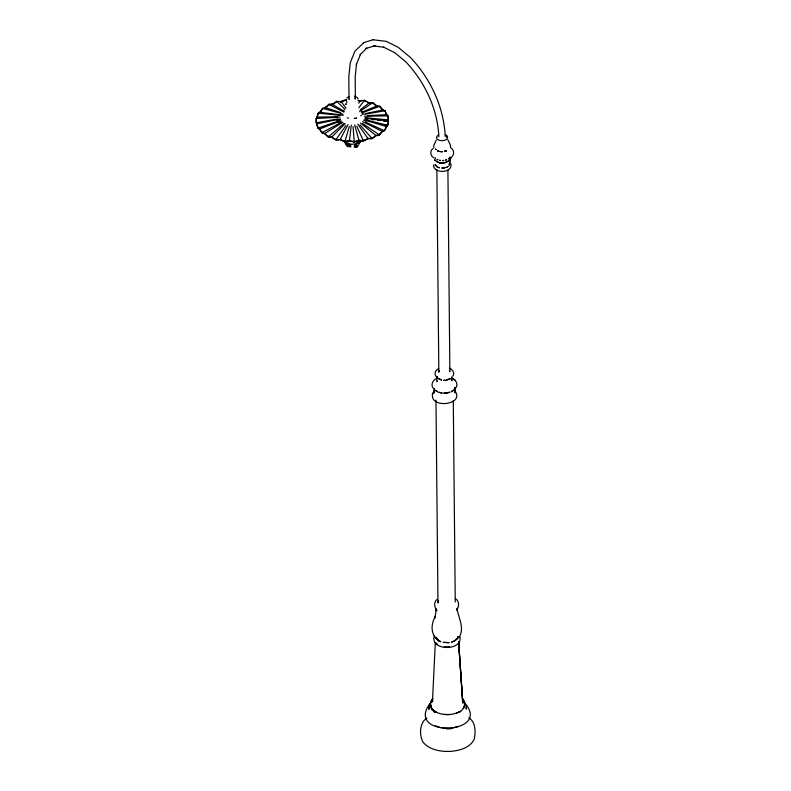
<?xml version="1.0" encoding="UTF-8"?>
<svg xmlns="http://www.w3.org/2000/svg" width="791" height="791" viewBox="0 0 791 791"><rect width="100%" height="100%" fill="white"/><g stroke="black" fill="none" stroke-linecap="round" stroke-linejoin="round"><path stroke-width="1.19" d="M345.449 104.461L345.449 103.848M346.379 104.412L346.379 103.878M430.601 705.76L430.601 704.227L431.026 707.263L430.601 705.76C430.047 706.096 430.294 699.501 432.944 698.493M437.008 381.025L437.008 381.697L436.948 376.437M449.624 162.867L449.209 165.359L449.703 159.812M466.295 707.48L466.295 709.151L466.215 705.898L464.307 702.319M367.825 102.711A40.974 22.336 24.1 0 1 368.655 103.226L368.665 103.226A40.974 12.557 -13.5 0 1 372.808 103.166A40.974 25.361 24.7 0 1 375.715 105.579M367.864 102.237L368.675 102.84L367.864 102.237A40.984 22.336 24.1 0 0 364.424 100.289A40.984 14.732 -17.9 0 0 360.765 100.843L358.906 100.635A40.984 19.281 22.2 0 0 357.977 100.269M368.695 102.84L369.555 102.711A40.984 12.557 -13.5 0 1 372.848 102.682A40.984 25.371 24.7 0 1 375.765 105.114L376.467 105.747L375.765 105.114M431.065 706.066L431.055 707.965L430.887 706.561L432.41 710.348L430.887 706.561M342.434 115.11L319.782 112.273A40.984 10.145 0.2 0 0 318.19 113.172A40.984 31.254 -19.8 0 0 317.27 116.346L316.875 117.404A40.984 10.431 -5.2 0 0 316.222 118.472A40.984 32.797 -13.5 0 0 316.281 121.695L316.38 122.773A40.984 11.509 -10.4 0 0 316.716 123.851A40.984 33.588 -5.2 0 0 317.755 126.995L318.338 128.023A40.984 13.289 -15.2 0 0 319.643 128.963A40.984 33.598 4 0 0 321.581 131.879L322.184 132.937A40.974 15.652 -19.3 0 0 324.844 133.897A40.974 32.797 12.3 0 0 328.255 137.041A40.974 18.45 -22.6 0 0 331.854 137.446A40.974 31.264 18.6 0 0 335.997 140.027A40.974 21.486 -24.8 0 0 340.268 139.839A40.974 29.089 22.6 0 0 344.846 141.757L349.315 126.422M344.846 141.757L344.916 141.708A40.974 24.541 -25.8 0 0 349.493 140.897A40.974 26.429 24.5 0 0 354.2 142.123A40.974 27.428 -25.2 0 0 358.926 140.561A40.974 23.463 24.5 0 0 363.435 141.085L363.465 140.996A40.974 29.929 -22.6 0 0 367.894 138.83A40.974 20.388 23 0 0 371.918 138.732L371.958 138.712A40.974 31.887 -17.8 0 0 375.814 135.844A40.974 17.412 20.4 0 0 379.067 135.202A40.974 33.163 -10.6 0 0 382.132 131.8A40.974 14.752 16.8 0 0 384.386 130.752A40.974 33.677 -1.8 0 0 386.413 126.975A40.974 12.577 12.4 0 0 387.531 125.68L387.541 125.65A40.974 33.39 7.2 0 0 388.371 121.695A40.974 11.034 7.5 0 0 388.272 120.331L388.302 119.065A40.984 32.322 14.9 0 0 387.936 115.852A40.984 10.234 2.2 0 0 386.928 114.843L386.344 113.825A40.984 30.542 20.4 0 0 385.019 110.74A40.984 10.234 -3.2 0 0 383.101 109.959L365.106 113.637M359.806 101.396L359.856 101.495A40.974 14.722 -17.9 0 1 360.775 101.337M358.906 100.635L360.765 100.843L359.826 101.495A40.974 19.271 22.2 0 0 358.887 101.119M353.073 126.56L354.23 141.787L353.28 141.5A40.984 26.439 24.5 0 1 349.484 140.482A40.984 24.551 -25.8 0 1 345.766 141.203L343.917 140.996A40.984 29.099 22.6 0 1 340.239 139.414A40.984 21.486 -24.8 0 1 336.818 139.602L335.987 139.938M356.771 126.145L363.455 141.025M377.841 106.399A40.974 11.025 -8.5 0 0 376.437 106.221L377.169 105.826A40.984 11.025 -8.5 0 1 379.868 106.241A40.984 28.169 23.5 0 1 382.063 109.059L382.567 109.89L382.063 109.059M433.468 165.052C433.705 173.98 452.412 173.318 450.969 164.142M368.655 103.226L369.555 102.711L360.182 109.87M435.337 642.421L432.43 701.904L432.806 700.559M354.22 142.123L355.169 141.431A40.984 27.428 -25.2 0 0 358.926 140.136A40.984 23.463 24.5 0 0 362.585 140.59L364.384 140.244A40.984 29.939 -22.6 0 0 367.924 138.405A40.984 20.388 23 0 0 371.187 138.356L371.938 138.395M382.557 109.87L383.101 109.959L382.468 110.265A40.974 28.16 23.5 0 0 379.828 106.726A40.974 11.025 -8.5 0 0 379.186 106.617M451.127 157.646L450.326 159.723M363.474 140.669L362.585 140.59L364.384 140.244M384.901 129.566L384.446 130.386L384.901 129.566A40.984 33.687 -1.8 0 0 386.473 126.53A40.984 12.577 12.4 0 0 387.412 125.502L387.808 124.434A40.984 33.4 7.2 0 0 388.43 121.241A40.984 11.034 7.5 0 0 388.401 120.143L388.302 119.065M379.107 135.093L379.769 134.114A40.984 33.173 -10.6 0 0 382.172 131.365A40.984 14.752 16.8 0 0 384.04 130.535L384.436 130.327M367.607 115.634L386.601 114.695L386.344 113.825M464.673 704.771L464.604 705.552M449.703 159.713L449.772 163.925M384.406 130.723L365.531 122.16M349.484 140.482L351.293 125.037M371.968 138.633L372.769 137.753A40.984 31.897 -17.8 0 0 375.854 135.419A40.984 17.422 20.4 0 0 378.503 134.925L379.769 134.114M386.611 114.606L386.552 115.041A40.974 30.533 20.4 0 0 384.97 111.215A40.974 10.224 -3.2 0 0 384.05 110.819M388.332 119.876L365.758 117.74M387.531 125.68L385.158 125.087L387.422 125.67L387.808 124.434M387.541 125.65L385.207 125.077M359.203 142.607L359.094 141.648L360.785 140.719L356.87 142.657C360.439 139.463 356.622 145.228 360.795 141.668L356.879 143.606L358.887 142.825M387.58 125.314L365.482 119.738M344.925 142.044L346.952 143.22L344.995 142.212M436.276 609.208L434.912 618.018L435.554 616.278C430.65 623.852 430.344 635.173 438.59 640.581L436.078 637.289L436.207 638.07M447.034 136.092L445.857 135.251L447.034 136.092A5.537 3.164 -0.6 0 1 444.799 140.244A5.537 3.164 -0.6 0 1 437.433 139.285A5.537 3.164 -0.6 0 1 438.738 135.014M316.875 117.404L317.27 116.346L317.151 117.602A40.974 10.431 -5.2 0 0 316.291 118.927A40.974 32.777 -13.5 0 0 316.42 122.921A40.974 11.499 -10.4 0 0 316.786 124.306A40.974 33.578 -5.2 0 0 318.13 128.182L318.14 128.211A40.974 13.289 -15.2 0 0 319.702 129.408A40.974 33.588 4 0 0 322.164 132.997L322.253 132.967M434.249 391.189L433.992 393.078L433.952 388.747M428.989 707.727L429.454 706.066M457.821 637.002L457.356 638.485L457.821 637.002L457.356 638.485L454.123 641.115C467.461 633.7 459.007 619.729 457.03 608.892L457.238 610.395L457.455 608.239L456.862 609.821C459.304 606.331 459.462 600.933 455.339 598.629M455.023 387.768L454.291 389.37L454.627 388.836M464.198 707.045L463.368 708.509C465.543 705.671 465.296 701.508 462.903 698.868M436.256 140.136L433.745 145.623L433.913 147.69M450.504 147.086L450.425 145.02L447.835 139.72M456.15 387.501C458.404 383.892 455.576 379.472 451.968 378.187M345.687 142.064L345.222 142.311M358.788 103.156L359.836 101.11M434.486 635.618C428.94 650.756 462.923 651.725 459.957 636.597M340.239 139.414L348.03 124.582M349.256 98.588L349.019 99.429L348.801 77.004L350.245 62.835L354.961 51.089L363.979 42.556M449.555 157.716L449.941 157.043L449.674 157.468M439.232 370.801L438.837 372.254L436.85 169.511M451.651 377L451.523 377.258M438.6 600.636L437.967 602.92L435.979 400.177M336.818 139.602L335.967 139.611L345.865 125.591M358.827 107.754L364.424 100.289M358.372 145.682L357.117 146.869M434.763 390.279L432.351 394.432L432.845 392.989C427.882 409.649 466.838 405.041 454.341 390.151M452.848 376.18C455.151 373.174 452.541 369.17 449.328 368.23M360.745 115.842L361.447 115.051M343.245 110.869L343.947 110.078M346.765 98.015L349.128 96.423M439.499 162.817L445.827 162.59L450.514 159.515M431.678 701.805L429.444 704.9L428.989 709.398L428.979 708.242M320.236 112.164L320.642 111.304A40.984 29.069 -23.8 0 1 322.481 108.337A40.984 10.649 5.5 0 1 324.913 107.734L326.179 106.923A40.984 26.41 -25.6 0 1 328.809 104.283A40.984 11.934 10.6 0 1 331.904 104.086L333.495 103.492A40.984 23.433 -25.6 0 1 336.739 101.297A40.984 13.892 15.2 0 1 340.298 101.594L342.098 101.248A40.984 20.358 -24.1 0 1 345.726 99.567A40.984 16.393 19.2 0 1 346.666 99.765M325.585 107.981L326.179 106.923L324.913 107.734M430.274 703.13C403.45 738.379 494.968 734.869 463.704 701.914M322.145 132.68L321.581 131.879L322.619 132.779A40.984 15.662 -19.3 0 0 324.794 133.461A40.984 32.807 12.3 0 0 327.504 136.012L328.918 136.734A40.984 18.46 -22.6 0 0 331.815 137.021L345.163 123.623M357.621 145.158L355.782 146.365L354.358 146.167M433.023 148.431C429.612 150.735 430.215 155.975 433.755 157.824M437.156 599.291C433.379 602.01 434.397 607.33 436.889 610.553L436.276 609.495M448.744 158.526L448.26 158.932L448.991 158.358M328.285 136.972L343.966 123.445M426.873 717.961C419.359 723.162 419.151 734.74 423.007 742.146C429.473 749.908 440.449 751.697 450.03 751.42C458.988 750.748 469.656 748.138 474.135 739.516C475.737 732.1 475.984 722.351 468.776 717.684M448.576 161.137L443.682 162.946L439.223 162.699L444.117 162.887L441.645 163.015M372.769 137.753L371.187 138.356L371.978 138.385L359.954 124.958M360.647 110.859L372.848 102.682M449.446 158.427C454.113 156.875 455.319 150.161 450.662 147.788M438.659 368.626C435.663 369.822 433.725 373.797 436.049 376.516M436.721 378.355C432.934 379.848 430.304 384.871 433.31 388.332M324.794 133.461L342.829 122.308M460.58 711.119L456.526 713.126M318.19 128.191L317.755 126.995L318.091 127.865M341.969 121.982L322.125 132.581L322.619 132.779M346.092 108.199L341.218 101.792L342.098 101.248L340.298 101.594M319.782 112.273L320.642 111.304L320.286 112.53A40.974 10.135 0.2 0 0 319.831 112.747M361.962 112.174L377.169 105.826L376.457 105.737M319.643 128.963L341.119 120.746M337.787 122.486L340.051 121.616M458.444 726.405L451.018 728.382L442.881 728.155M361.902 112.905L379.868 106.241M339.507 120.687L318.338 128.023M350.64 146.048L347.704 145.633L346.082 143.359M350.947 146.918L347.289 146.454L345.192 143.626M372.966 39.758L386.146 41.33L398.17 47.282L410.499 57.516C430.65 78.843 443.84 107.092 445.244 136.566M354.408 144.891L355.94 144.407L354.981 144.713M354.526 145.336L356.158 144.822L355.129 145.139M354.15 147.067L355.891 147.245M388.163 120.341L388.163 120.311A40.974 32.312 14.9 0 0 388.005 117.117M363.296 42.773L373.629 39.55M355.792 147.274L357.216 146.839M354.249 141.797L353.28 141.5L355.169 141.431M379.116 134.767L362.505 123.426M354.645 118.413L354.15 118.512L356.612 118.037L356.118 118.126M316.716 123.851L340.179 118.986M336.729 120.163L340.249 119.431M444.285 167.87L446.213 167.376L441.734 168.028L444.058 167.9M447.301 392.939L450.039 392.247L443.672 393.157L446.974 392.989M356.998 143.685L351.787 144.278L346.725 143.28M364.75 114.29L385.019 110.74M316.38 122.773L337.688 118.917M344.827 141.352L343.917 140.996L345.766 141.203M449.674 646.83L444.285 646.86M316.222 118.472L340.011 117.147M331.904 104.086L344.184 111.323M317.092 117.137L337.806 116.742M364.493 116.257L387.936 115.852M448.952 714.58L443.622 714.372M318.19 113.172L340.624 115.338M317.161 117.592L317.142 117.513A40.974 31.245 -19.8 0 1 318.259 113.647M364.611 118.086L388.43 121.241M365.739 118.699L368.122 119.016M371.701 119.49L374.084 119.807M377.653 120.272L380.036 120.588M383.615 121.063L385.988 121.379M328.216 136.625L327.504 136.012L328.918 136.734M344.916 141.184L345.677 141.51M347.2 117.79L348.574 118.175M322.481 108.337L341.979 113.647M345.153 141.362L346.942 142.271L345.103 141.342M354.467 96.146L357.235 97.481L358.086 98.964M320.286 112.53L320.306 112.51A40.974 29.069 -23.8 0 1 320.711 111.758M439.667 162.788L434.358 160.098M440.686 727.73L435.406 725.733M363.998 119.906L386.473 126.53M363.939 120.351L366.302 121.053M325.576 107.685L340.605 112.579M332.833 104.58L332.833 104.58A40.974 23.433 -25.6 0 1 336.768 101.782M350.838 145.485L347.595 143.774M438.471 150.943L437.581 150.587L438.214 150.982M347.902 141.194L348.821 141.569M347.605 141.391L348.574 141.797M362.575 121.596L382.172 131.365M437.858 162.274L436.444 161.582M328.809 104.283L343.986 112.154M436.533 712.355L433.063 710.061M335.957 139.611L335.127 139.127A40.984 31.274 18.6 0 1 331.815 137.021M354.645 98.064L355.396 99.102L355.179 76.964L356.523 63.972L356.345 64.546L360.528 54.223L360.123 54.757L366.856 48.014L365.59 48.637L375.082 45.68L373.728 45.888L384.1 47.322L383.506 47.114L394.768 52.7L405.773 61.777C424.896 82.056 437.571 108.871 438.867 136.883M360.498 123.07L375.854 135.419M347.892 143.428L348.752 144.13M432.222 709.191C439.134 715.796 450.297 715.835 458.681 712.226C461.311 712.948 465.148 704.514 464.416 706.749L464.268 705.078M336.739 101.297L345.024 109.376M437.028 639.217L437.502 639.721L436.414 638.06M436.632 638.812L438.639 640.967L436.078 637.289M436.306 643.024L437.126 643.943M435.357 160.632L434.842 159.683M357.779 124.167L367.924 138.405M434.477 389.152L434.2 388.599M342.76 114.329L343.245 115.17M435.732 608.546L436.148 610.721M361.922 111.58L361.447 110.74M362.248 112.866L363.138 114.408L362.515 113.281M359.579 111.195L359.964 111.867M451.345 379.64L451.888 380.936L451.869 377.238M345.726 99.567L346.972 102.761M354.665 124.919L358.926 140.136M449.733 371.197L449.871 371.691L447.904 170.174M454.855 391.051L455.112 391.99L455.043 387.471L455.112 392.939L455.102 388.233M462.369 700.361L462.745 701.706L458.622 642.015L462.745 703.07L458.622 641.59M316.36 122.516L316.281 121.695M446.243 135.241L446.272 135.439A5.537 3.164 -0.6 0 0 445.244 134.905M332.724 104.155L333.495 103.492L332.734 104.55A40.974 11.924 10.6 0 0 328.858 104.768A40.974 26.4 -25.6 0 0 327.514 106.063M453.273 400.523L455.25 602.03M449.733 159.12L449.753 164.063M321.136 111.017A40.974 29.069 -23.8 0 1 322.54 108.822A40.974 10.649 5.5 0 1 323.707 108.505M318.615 113.42A40.974 10.135 0.2 0 1 319 113.192M325.635 108.051A40.974 26.4 -25.6 0 1 326.871 106.726M340.308 102.079A40.974 13.882 15.2 0 1 341.208 102.177M363.504 100.902A40.974 14.722 -17.9 0 1 364.404 100.783M365.274 101.248A40.974 22.336 24.1 0 1 366.134 101.723M387.165 115.565A40.974 10.234 2.2 0 1 387.887 116.317M342.137 101.732A40.974 20.358 -24.1 0 1 344.836 100.467M446.599 136.388L446.599 137.001L446.599 136.388M359.035 142.785L358.857 144.278L359.045 142.776M434.961 163.094L434.961 163.094M453.53 390.22L451.384 391.674L453.53 390.22M446.401 150.745L444.493 151.506L446.401 150.745M447.993 166.506L447.162 166.98L447.993 166.506M450.069 378.78L446.134 380.184L450.069 378.78M454.074 641.175L451.671 642.084L454.074 641.175M445.64 160.059L446.371 159.861L445.64 160.059M445.837 150.903L444.858 151.19L445.837 150.903M443.682 160.435L442.861 160.533L443.682 160.435M448.942 642.608L443.276 642.391L448.942 642.608M442.258 151.753L439.836 151.536L442.258 151.753M444.977 380.293L443.81 380.303L444.977 380.293M451.384 728.59L446.262 728.649L451.384 728.59M439.608 160.276L440.389 160.444L439.608 160.276M442.031 393.018L438.965 392.316L442.031 393.018M439.46 167.732L438.422 167.435L439.46 167.732M441.536 380.006L438.026 378.325L441.536 380.006M437.769 159.752L437.097 159.505L437.769 159.752M438.985 151.289L437.581 150.587L438.985 151.289M440.716 641.659L438.53 640.522L440.716 641.659M437.472 167.049L435.06 164.815L437.472 167.049M437.621 391.763L435.465 390.339L437.621 391.763M454.321 379.739L453.253 378.909L455.23 380.481L454.321 379.739M435.119 158.002L435.495 158.447L435.119 158.002M436.148 149.637L435.643 149.074L436.148 149.637M434.813 712.434L431.738 708.904L434.813 712.434M437.502 377.732L437.136 377.099L437.502 377.732M464.366 703.021L464.198 702.497L464.554 703.624L464.366 703.021"/></g></svg>
